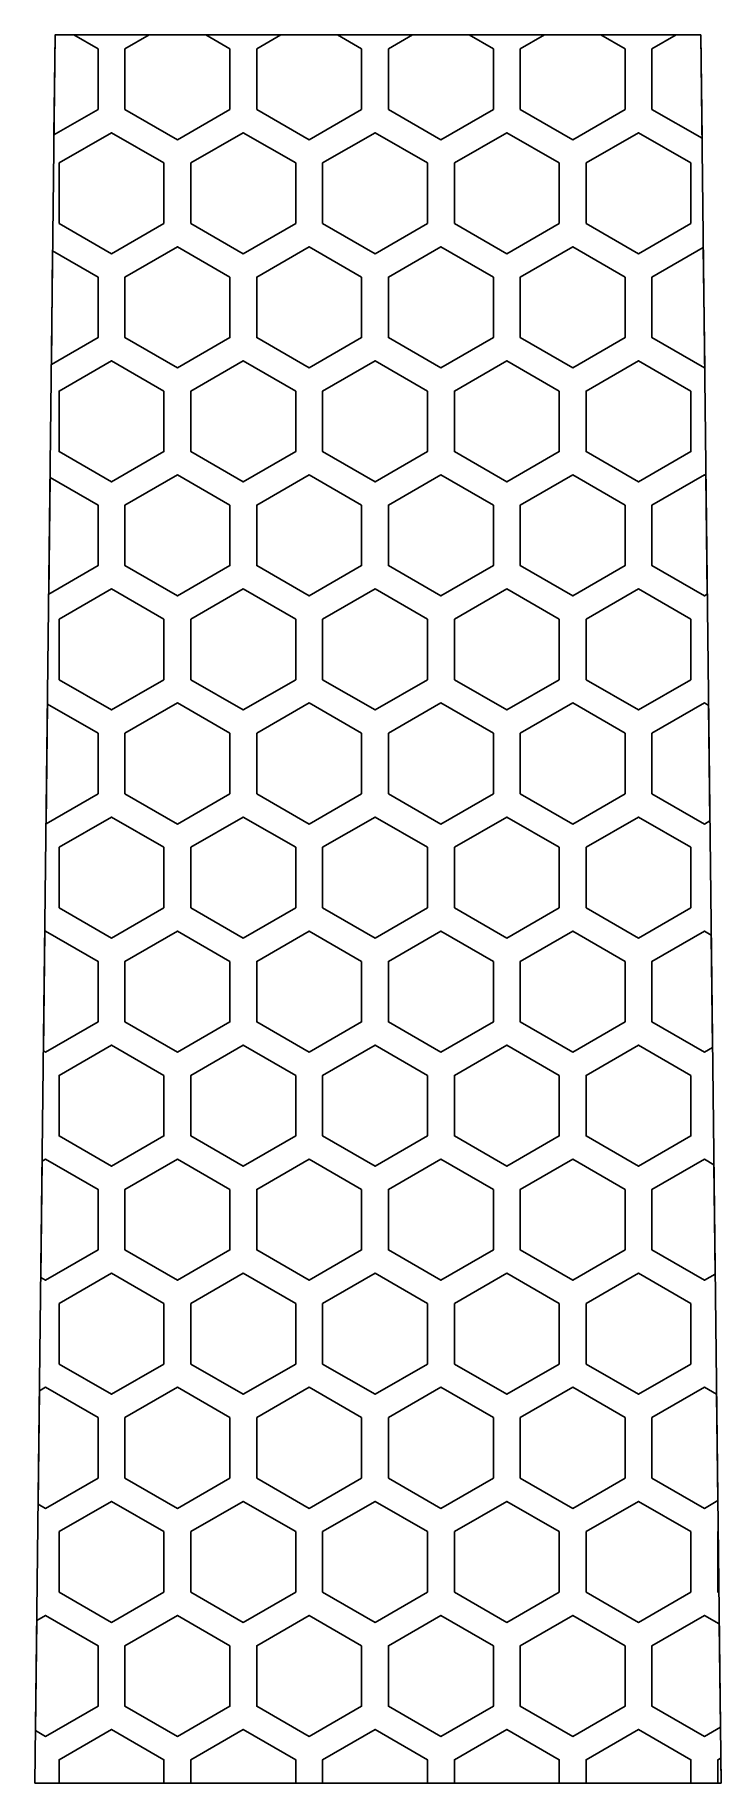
# Model space of a CAD drawing. Header units: millimetres. Extents: x 579.2 to 604.8, y -456.5 to -391.5.
import ezdxf

# ---------------------------------------------------------------- set-up
doc = ezdxf.new("R2010")
doc.units = ezdxf.units.MM
doc.layers.add('outline', color=3, linetype='Continuous')
doc.layers.add('pattern', color=5, linetype='Continuous')

msp = doc.modelspace()

# ---------------------------------------------------------------- linework, layer by layer
at = {"layer": 'outline'}
msp.add_lwpolyline([(604, -391.5), (580, -391.5), (579.25, -456.5), (604.75, -456.5)], close=True, dxfattribs=at)
at = {"layer": 'pattern'}
for points in [[(580, -391.5), (580.697, -391.5), (581.596, -392.019), (581.596, -394.269), (579.957, -395.215)], [(585.595, -391.5), (586.493, -392.019), (586.493, -394.269), (584.544, -395.394), (582.596, -394.269), (582.596, -392.019), (583.494, -391.5)], [(590.492, -391.5), (591.39, -392.019), (591.39, -394.269), (589.441, -395.394), (587.493, -394.269), (587.493, -392.019), (588.391, -391.5)], [(595.389, -391.5), (596.287, -392.019), (596.287, -394.269), (594.338, -395.394), (592.39, -394.269), (592.39, -392.019), (593.288, -391.5)], [(600.286, -391.5), (601.184, -392.019), (601.184, -394.269), (599.236, -395.394), (597.287, -394.269), (597.287, -392.019), (598.185, -391.5)], [(604, -391.5), (604.044, -395.343), (602.184, -394.269), (602.184, -392.019), (603.082, -391.5)], [(584.044, -396.26), (582.096, -395.135), (580.147, -396.26), (580.147, -398.51), (582.096, -399.635), (584.044, -398.51)], [(588.941, -396.26), (586.993, -395.135), (585.044, -396.26), (585.044, -398.51), (586.993, -399.635), (588.941, -398.51)], [(593.838, -396.26), (591.89, -395.135), (589.941, -396.26), (589.941, -398.51), (591.89, -399.635), (593.838, -398.51)], [(598.736, -396.26), (596.787, -395.135), (594.838, -396.26), (594.838, -398.51), (596.787, -399.635), (598.736, -398.51)], [(603.633, -396.26), (601.684, -395.135), (599.736, -396.26), (599.736, -398.51), (601.684, -399.635), (603.633, -398.51)], [(579.907, -399.526), (581.596, -400.501), (581.596, -402.751), (579.859, -403.754)], [(586.493, -400.501), (584.544, -399.376), (582.596, -400.501), (582.596, -402.751), (584.544, -403.876), (586.493, -402.751)], [(591.39, -400.501), (589.441, -399.376), (587.493, -400.501), (587.493, -402.751), (589.441, -403.876), (591.39, -402.751)], [(596.287, -400.501), (594.338, -399.376), (592.39, -400.501), (592.39, -402.751), (594.338, -403.876), (596.287, -402.751)], [(601.184, -400.501), (599.236, -399.376), (597.287, -400.501), (597.287, -402.751), (599.236, -403.876), (601.184, -402.751)], [(604.143, -403.87), (604.133, -403.876), (602.184, -402.751), (602.184, -400.501), (604.091, -399.4)], [(584.044, -404.742), (582.096, -403.617), (580.147, -404.742), (580.147, -406.992), (582.096, -408.117), (584.044, -406.992)], [(588.941, -404.742), (586.993, -403.617), (585.044, -404.742), (585.044, -406.992), (586.993, -408.117), (588.941, -406.992)], [(593.838, -404.742), (591.89, -403.617), (589.941, -404.742), (589.941, -406.992), (591.89, -408.117), (593.838, -406.992)], [(598.736, -404.742), (596.787, -403.617), (594.838, -404.742), (594.838, -406.992), (596.787, -408.117), (598.736, -406.992)], [(603.633, -404.742), (601.684, -403.617), (599.736, -404.742), (599.736, -406.992), (601.684, -408.117), (603.633, -406.992)], [(579.81, -407.952), (581.596, -408.983), (581.596, -411.233), (579.76, -412.292)], [(586.493, -408.983), (584.544, -407.858), (582.596, -408.983), (582.596, -411.233), (584.544, -412.358), (586.493, -411.233)], [(591.39, -408.983), (589.441, -407.858), (587.493, -408.983), (587.493, -411.233), (589.441, -412.358), (591.39, -411.233)], [(596.287, -408.983), (594.338, -407.858), (592.39, -408.983), (592.39, -411.233), (594.338, -412.358), (596.287, -411.233)], [(601.184, -408.983), (599.236, -407.858), (597.287, -408.983), (597.287, -411.233), (599.236, -412.358), (601.184, -411.233)], [(604.24, -412.296), (604.133, -412.358), (602.184, -411.233), (602.184, -408.983), (604.133, -407.858), (604.189, -407.89)], [(584.044, -413.224), (582.096, -412.099), (580.147, -413.224), (580.147, -415.474), (582.096, -416.599), (584.044, -415.474)], [(588.941, -413.224), (586.993, -412.099), (585.044, -413.224), (585.044, -415.474), (586.993, -416.599), (588.941, -415.474)], [(593.838, -413.224), (591.89, -412.099), (589.941, -413.224), (589.941, -415.474), (591.89, -416.599), (593.838, -415.474)], [(598.736, -413.224), (596.787, -412.099), (594.838, -413.224), (594.838, -415.474), (596.787, -416.599), (598.736, -415.474)], [(603.633, -413.224), (601.684, -412.099), (599.736, -413.224), (599.736, -415.474), (601.684, -416.599), (603.633, -415.474)], [(579.713, -416.378), (581.596, -417.465), (581.596, -419.715), (579.662, -420.831)], [(586.493, -417.465), (584.544, -416.34), (582.596, -417.465), (582.596, -419.715), (584.544, -420.84), (586.493, -419.715)], [(591.39, -417.465), (589.441, -416.34), (587.493, -417.465), (587.493, -419.715), (589.441, -420.84), (591.39, -419.715)], [(596.287, -417.465), (594.338, -416.34), (592.39, -417.465), (592.39, -419.715), (594.338, -420.84), (596.287, -419.715)], [(601.184, -417.465), (599.236, -416.34), (597.287, -417.465), (597.287, -419.715), (599.236, -420.84), (601.184, -419.715)], [(604.337, -420.722), (604.133, -420.84), (602.184, -419.715), (602.184, -417.465), (604.133, -416.34), (604.288, -416.429)], [(584.044, -421.706), (582.096, -420.581), (580.147, -421.706), (580.147, -423.956), (582.096, -425.081), (584.044, -423.956)], [(588.941, -421.706), (586.993, -420.581), (585.044, -421.706), (585.044, -423.956), (586.993, -425.081), (588.941, -423.956)], [(593.838, -421.706), (591.89, -420.581), (589.941, -421.706), (589.941, -423.956), (591.89, -425.081), (593.838, -423.956)], [(598.736, -421.706), (596.787, -420.581), (594.838, -421.706), (594.838, -423.956), (596.787, -425.081), (598.736, -423.956)], [(603.633, -421.706), (601.684, -420.581), (599.736, -421.706), (599.736, -423.956), (601.684, -425.081), (603.633, -423.956)], [(579.615, -424.84), (579.647, -424.822), (581.596, -425.947), (581.596, -428.197), (579.647, -429.322), (579.564, -429.274)], [(586.493, -425.947), (584.544, -424.822), (582.596, -425.947), (582.596, -428.197), (584.544, -429.322), (586.493, -428.197)], [(591.39, -425.947), (589.441, -424.822), (587.493, -425.947), (587.493, -428.197), (589.441, -429.322), (591.39, -428.197)], [(596.287, -425.947), (594.338, -424.822), (592.39, -425.947), (592.39, -428.197), (594.338, -429.322), (596.287, -428.197)], [(601.184, -425.947), (599.236, -424.822), (597.287, -425.947), (597.287, -428.197), (599.236, -429.322), (601.184, -428.197)], [(604.434, -429.148), (604.133, -429.322), (602.184, -428.197), (602.184, -425.947), (604.133, -424.822), (604.386, -424.968)], [(584.044, -430.188), (582.096, -429.063), (580.147, -430.188), (580.147, -432.438), (582.096, -433.563), (584.044, -432.438)], [(588.941, -430.188), (586.993, -429.063), (585.044, -430.188), (585.044, -432.438), (586.993, -433.563), (588.941, -432.438)], [(593.838, -430.188), (591.89, -429.063), (589.941, -430.188), (589.941, -432.438), (591.89, -433.563), (593.838, -432.438)], [(598.736, -430.188), (596.787, -429.063), (594.838, -430.188), (594.838, -432.438), (596.787, -433.563), (598.736, -432.438)], [(603.633, -430.188), (601.684, -429.063), (599.736, -430.188), (599.736, -432.438), (601.684, -433.563), (603.633, -432.438)], [(579.517, -433.379), (579.647, -433.304), (581.596, -434.429), (581.596, -436.679), (579.647, -437.804), (579.467, -437.7)], [(586.493, -434.429), (584.544, -433.304), (582.596, -434.429), (582.596, -436.679), (584.544, -437.804), (586.493, -436.679)], [(591.39, -434.429), (589.441, -433.304), (587.493, -434.429), (587.493, -436.679), (589.441, -437.804), (591.39, -436.679)], [(596.287, -434.429), (594.338, -433.304), (592.39, -434.429), (592.39, -436.679), (594.338, -437.804), (596.287, -436.679)], [(601.184, -434.429), (599.236, -433.304), (597.287, -434.429), (597.287, -436.679), (599.236, -437.804), (601.184, -436.679)], [(604.532, -437.574), (604.133, -437.804), (602.184, -436.679), (602.184, -434.429), (604.133, -433.304), (604.485, -433.507)], [(584.044, -438.67), (582.096, -437.545), (580.147, -438.67), (580.147, -440.92), (582.096, -442.045), (584.044, -440.92)], [(588.941, -438.67), (586.993, -437.545), (585.044, -438.67), (585.044, -440.92), (586.993, -442.045), (588.941, -440.92)], [(593.838, -438.67), (591.89, -437.545), (589.941, -438.67), (589.941, -440.92), (591.89, -442.045), (593.838, -440.92)], [(598.736, -438.67), (596.787, -437.545), (594.838, -438.67), (594.838, -440.92), (596.787, -442.045), (598.736, -440.92)], [(603.633, -438.67), (601.684, -437.545), (599.736, -438.67), (599.736, -440.92), (601.684, -442.045), (603.633, -440.92)], [(579.418, -441.918), (579.647, -441.786), (581.596, -442.911), (581.596, -445.161), (579.647, -446.286), (579.37, -446.126)], [(586.493, -442.911), (584.544, -441.786), (582.596, -442.911), (582.596, -445.161), (584.544, -446.286), (586.493, -445.161)], [(591.39, -442.911), (589.441, -441.786), (587.493, -442.911), (587.493, -445.161), (589.441, -446.286), (591.39, -445.161)], [(596.287, -442.911), (594.338, -441.786), (592.39, -442.911), (592.39, -445.161), (594.338, -446.286), (596.287, -445.161)], [(601.184, -442.911), (599.236, -441.786), (597.287, -442.911), (597.287, -445.161), (599.236, -446.286), (601.184, -445.161)], [(604.629, -445.999), (604.133, -446.286), (602.184, -445.161), (602.184, -442.911), (604.133, -441.786), (604.583, -442.046)], [(584.044, -447.152), (582.096, -446.027), (580.147, -447.152), (580.147, -449.402), (582.096, -450.527), (584.044, -449.402)], [(588.941, -447.152), (586.993, -446.027), (585.044, -447.152), (585.044, -449.402), (586.993, -450.527), (588.941, -449.402)], [(593.838, -447.152), (591.89, -446.027), (589.941, -447.152), (589.941, -449.402), (591.89, -450.527), (593.838, -449.402)], [(598.736, -447.152), (596.787, -446.027), (594.838, -447.152), (594.838, -449.402), (596.787, -450.527), (598.736, -449.402)], [(603.633, -447.152), (601.684, -446.027), (599.736, -447.152), (599.736, -449.402), (601.684, -450.527), (603.633, -449.402)], [(604.668, -449.423), (604.633, -449.402), (604.633, -447.152), (604.642, -447.147)], [(579.32, -450.457), (579.647, -450.268), (581.596, -451.393), (581.596, -453.643), (579.647, -454.768), (579.272, -454.552)], [(586.493, -451.393), (584.544, -450.268), (582.596, -451.393), (582.596, -453.643), (584.544, -454.768), (586.493, -453.643)], [(591.39, -451.393), (589.441, -450.268), (587.493, -451.393), (587.493, -453.643), (589.441, -454.768), (591.39, -453.643)], [(596.287, -451.393), (594.338, -450.268), (592.39, -451.393), (592.39, -453.643), (594.338, -454.768), (596.287, -453.643)], [(601.184, -451.393), (599.236, -450.268), (597.287, -451.393), (597.287, -453.643), (599.236, -454.768), (601.184, -453.643)], [(604.726, -454.425), (604.133, -454.768), (602.184, -453.643), (602.184, -451.393), (604.133, -450.268), (604.682, -450.585)], [(580.147, -456.5), (580.147, -455.634), (582.096, -454.509), (584.044, -455.634), (584.044, -456.5)], [(585.044, -456.5), (585.044, -455.634), (586.993, -454.509), (588.941, -455.634), (588.941, -456.5)], [(589.941, -456.5), (589.941, -455.634), (591.89, -454.509), (593.838, -455.634), (593.838, -456.5)], [(594.838, -456.5), (594.838, -455.634), (596.787, -454.509), (598.736, -455.634), (598.736, -456.5)], [(599.736, -456.5), (599.736, -455.634), (601.684, -454.509), (603.633, -455.634), (603.633, -456.5)], [(604.75, -456.5), (604.633, -456.5), (604.633, -455.634), (604.739, -455.572)]]:
    msp.add_lwpolyline(points, close=True, dxfattribs=at)

doc.saveas('drawing.dxf')
